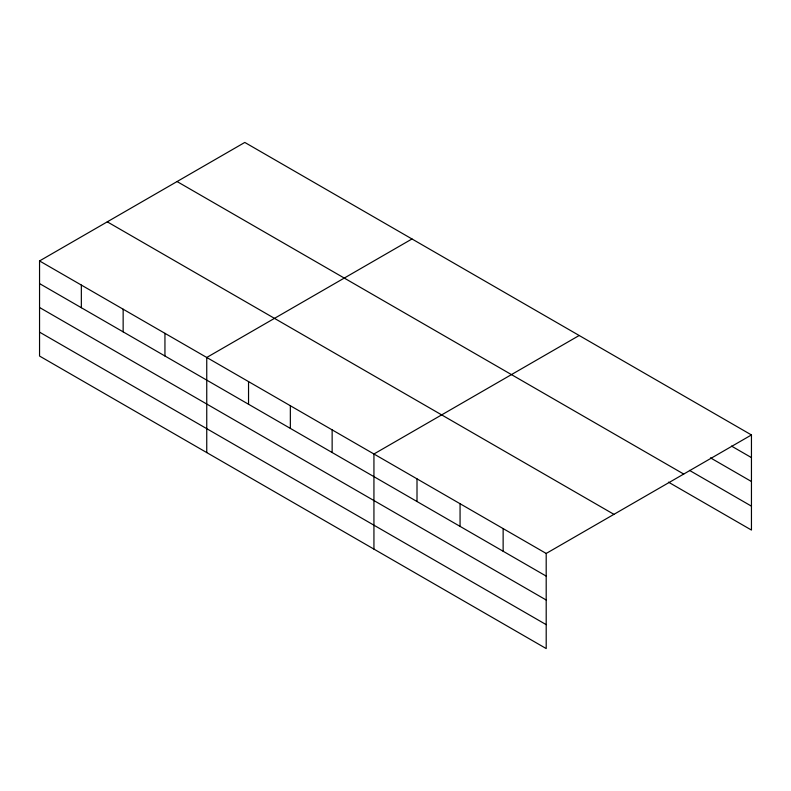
<?xml version="1.0" encoding="UTF-8"?>
<svg xmlns="http://www.w3.org/2000/svg" width="791" height="791" viewBox="0 0 791 791"><rect width="100%" height="100%" fill="white"/><g stroke="black" fill="none" stroke-linecap="round" stroke-linejoin="round"><path stroke-width="1.19" d="M39.55 260.941L546.195 553.453L546.205 648.561L39.55 356.049L39.55 260.941L244.795 142.439L751.45 434.951L751.45 530.059L668.474 482.154M411.992 238.971L206.748 357.473L206.748 452.581M579.19 335.493L373.935 453.994L373.935 549.102M546.195 553.453L751.45 434.951M731.497 446.084L751.45 457.603M710.486 457.86L751.45 481.511M689.475 470.368L751.45 506.151M177.065 181.544L683.721 474.056M107.279 221.836L613.935 514.348M39.55 283.593L546.195 576.105M39.55 307.501L546.205 600.013M39.55 332.141L546.205 624.653M503.135 528.586L503.135 551.238M460.065 503.729L460.065 526.371M417.005 478.862L417.005 501.514M332.141 429.869L332.141 452.511M290.346 405.734L290.346 428.386M248.542 381.598L248.542 404.25M164.943 333.337L164.943 355.99M123.149 309.202L123.149 331.854M81.344 285.076L81.344 307.719"/></g></svg>
